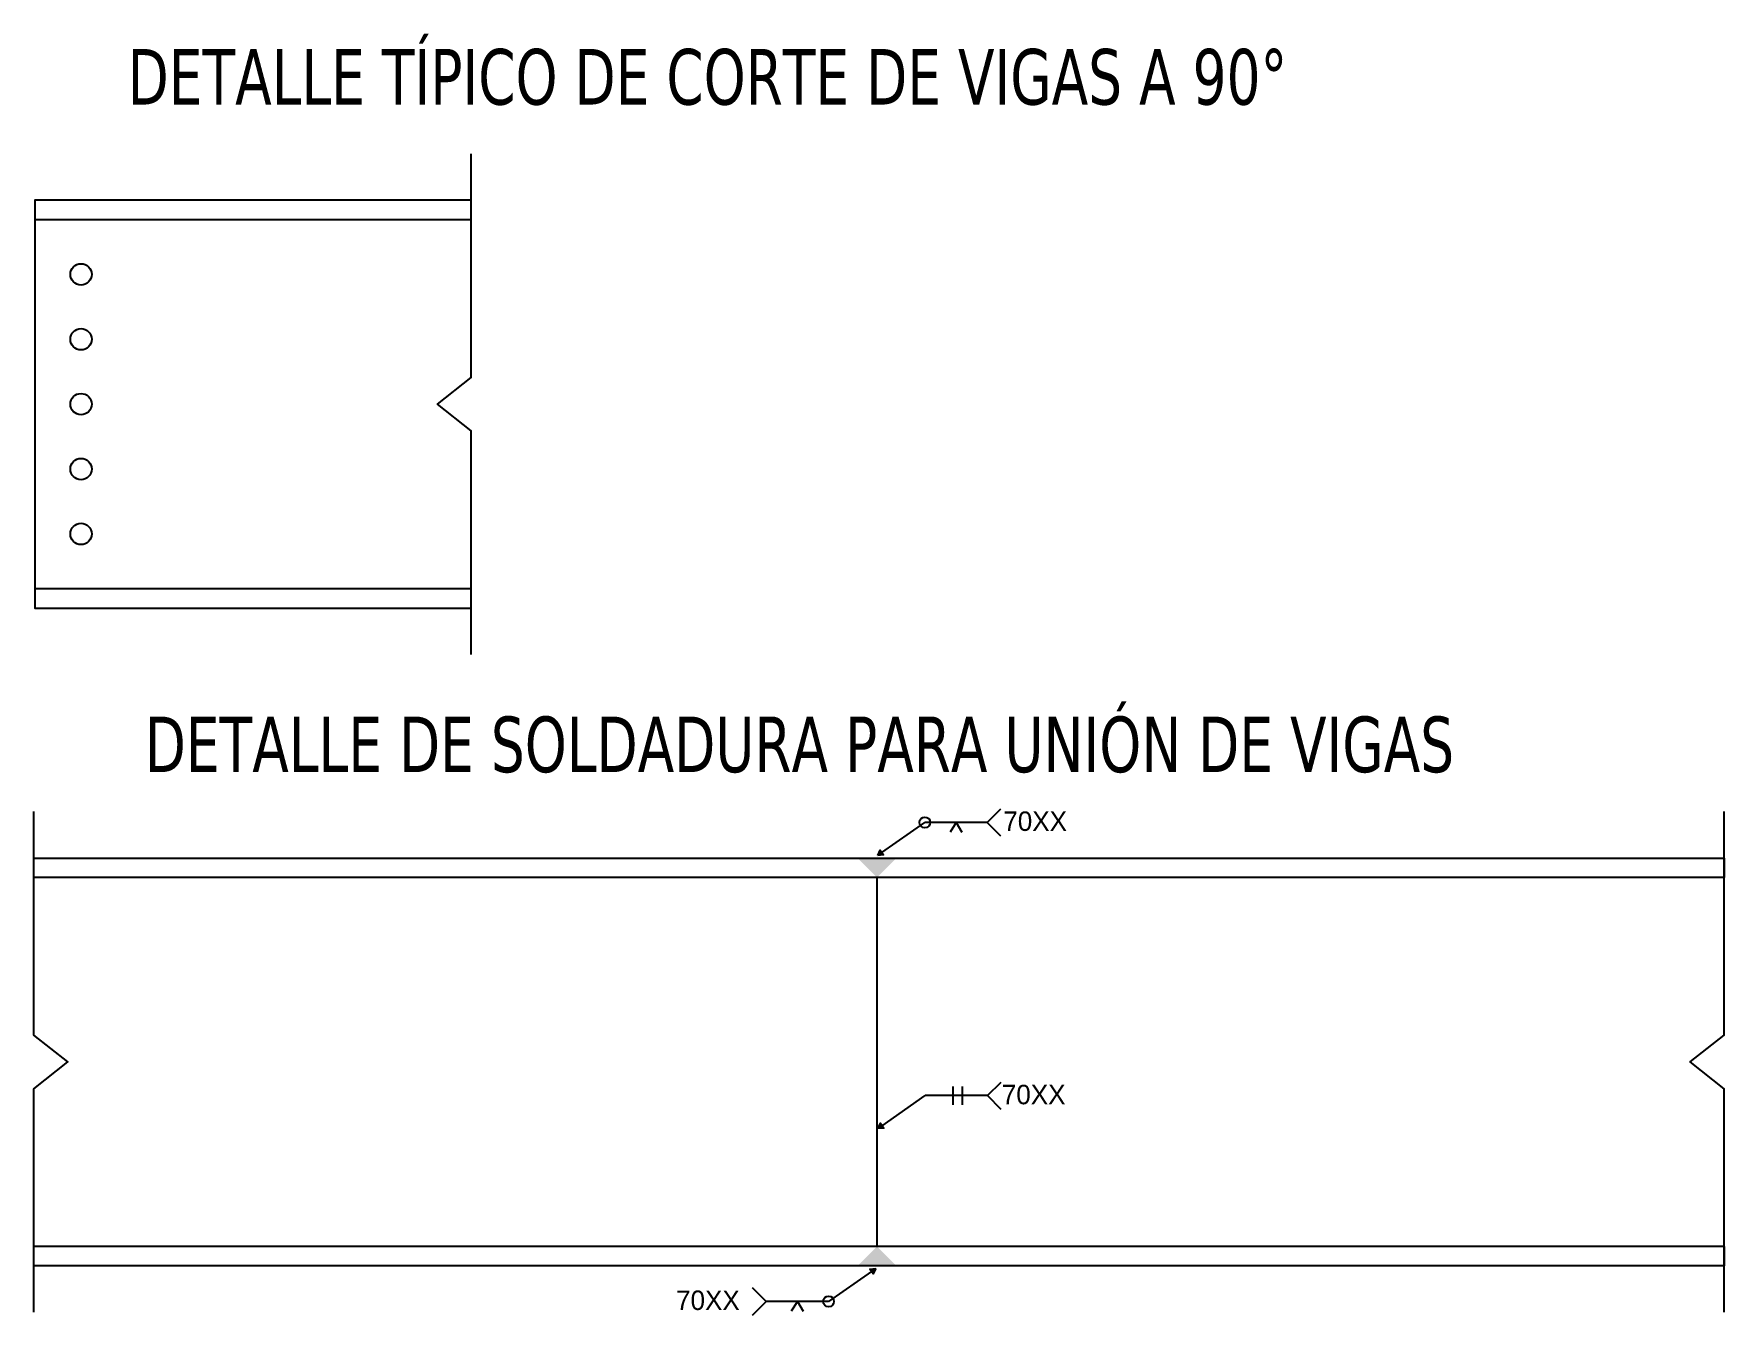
# Model space of a CAD drawing. Header units: millimetres. Extents: x -3255 to 77194, y -21218 to 30112.
# Drawn here: x 1939 to 3762, y -16294 to -14912 of the extents above; entities that cross this region are included whole.
import ezdxf
from ezdxf.enums import TextEntityAlignment as Align

# ---------------------------------------------------------------- set-up
doc = ezdxf.new("R2010")
doc.units = ezdxf.units.MM
doc.header["$LTSCALE"] = 0.9
for name, color, linetype in [('COTAS', 8, 'Continuous'), ('PERFORACIONES', 1, 'Continuous'), ('TITULO', 3, 'Continuous')]:
    doc.layers.add(name, color=color, linetype=linetype)
doc.styles.add('ROMANS', font='DINGRAFO.SHX')
doc.styles.add('VERDANA', font='verdana.ttf')

# ---------------------------------------------------------------- blocks, each defined once
blk = doc.blocks.new('SOLDADURA A TOPE EN V Y ALREDEDOR 1')
h = blk.add_hatch(color=256)
h.dxf.hatch_style = 1
h.paths.add_polyline_path([(4109.4, 3619.4), (4113.1, 3614.2), (4106.7, 3613.6)])
for p, q in [((4111.2, 3616.8), (4157.6, 3649.2)), ((4224.9, 3649.2), (4157.6, 3649.2)), ((4191.2, 3649.1), (4184.7, 3638.7)), ((4191.2, 3649.1), (4197.6, 3638.7))]:
    blk.add_line(p, q)
blk.add_lwpolyline([(4239.6, 3634.4), (4224.9, 3649.2), (4239.6, 3664)])
blk.add_lwpolyline([(4106.7, 3613.6), (4109.4, 3619.4), (4113.1, 3614.2)], close=True)
blk.add_circle((4157.6, 3649.2), 5.81)
at = {"layer": 'TITULO', "style": 'ROMANS'}
blk.add_text('70XX', height=21, dxfattribs=at).set_placement((4242.2, 3640))
blk = doc.blocks.new('SOLDADURA A TOPE EN V Y ALREDEDOR')
h = blk.add_hatch(color=256)
h.dxf.hatch_style = 1
h.paths.add_polyline_path([(4477.4, 3679), (4473.7, 3684.2), (4480.1, 3684.8)])
for p, q in [((4475.5, 3681.6), (4429.2, 3649.2)), ((4429.2, 3649.2), (4361.9, 3649.2)), ((4395.5, 3649.1), (4389, 3638.7)), ((4395.5, 3649.1), (4401.9, 3638.7))]:
    blk.add_line(p, q)
blk.add_lwpolyline([(4480.1, 3684.8), (4477.4, 3679), (4473.7, 3684.2)], close=True)
blk.add_lwpolyline([(4347.1, 3634.4), (4361.9, 3649.2), (4347.1, 3664)])
blk.add_circle((4429.2, 3649.2), 5.81)
at = {"layer": 'TITULO', "style": 'ROMANS'}
blk.add_text('70XX', height=21, dxfattribs=at).set_placement((4264.7, 3640))
blk = doc.blocks.new('SOLDADURA A TOPE CON BORDES RECTOS 1')
h = blk.add_hatch(color=256)
h.dxf.hatch_style = 1
h.paths.add_polyline_path([(5693, 3618.4), (5696.7, 3613.1), (5690.3, 3612.6)])
for p, q in [((5694.8, 3615.7), (5741.2, 3648.2)), ((5808.5, 3648.2), (5741.2, 3648.2)), ((5771.6, 3638.2), (5771.6, 3658.2)), ((5781.6, 3638.2), (5781.6, 3658.2))]:
    blk.add_line(p, q)
blk.add_lwpolyline([(5823.2, 3633.4), (5808.5, 3648.2), (5823.2, 3662.9)])
blk.add_lwpolyline([(5690.3, 3612.6), (5693, 3618.4), (5696.7, 3613.1)], close=True)
at = {"layer": 'TITULO', "style": 'ROMANS'}
blk.add_text('70XX', height=21, dxfattribs=at).set_placement((5824, 3638.9))

msp = doc.modelspace()

# ---------------------------------------------------------------- linework, layer by layer
at = {"color": 2}
for p, q in [((1939.5, -15112.3), (2410.4, -15112.3)), ((1939.5, -15510.3), (2410.4, -15510.3)), ((2810.3, -15821.8), (1938.5, -15821.8)), ((3762, -15821.8), (2810.3, -15821.8)), ((2810.3, -16219.8), (1938.5, -16219.8)), ((3762, -16219.8), (2810.3, -16219.8))]:
    msp.add_line(p, q, dxfattribs=at)
for points in [[(2410.4, -15112.3), (2410.4, -15091.3), (1939.5, -15091.3), (1939.5, -15531.3), (2410.4, -15531.3), (2410.4, -15510.3)], [(1938.5, -15821.8), (1938.5, -15800.8), (2850.3, -15800.8)], [(2850.3, -15800.8), (3762, -15800.8), (3762, -15821.8)], [(2850.3, -16240.8), (1938.5, -16240.8), (1938.5, -16219.8)], [(3762, -16219.8), (3762, -16240.8), (2850.3, -16240.8)]]:
    msp.add_lwpolyline(points, dxfattribs=at)
at = {"layer": 'COTAS', "color": 6}
msp.add_line((2848.1, -15821.8), (2848.1, -16219.8), dxfattribs=at)
at = {"layer": 'COTAS'}
for points in [[(2410.4, -15581.3), (2410.4, -15340.1), (2373.9, -15311.3), (2410.4, -15282.5), (2410.4, -15041.3)], [(1938.5, -16290.8), (1938.5, -16049.6), (1975.1, -16020.8), (1938.5, -15992), (1938.5, -15750.8)], [(3762, -16290.8), (3762, -16049.6), (3725.5, -16020.8), (3762, -15992), (3762, -15750.8)]]:
    msp.add_lwpolyline(points, dxfattribs=at)
for points in [[(2827.1, -15800.8), (2848.1, -15821.8), (2869.1, -15800.8)], [(2827.1, -16240.8), (2848.1, -16219.8), (2869.1, -16240.8)]]:
    msp.add_solid(points, dxfattribs=at)
at = {"layer": 'PERFORACIONES'}
for centre in [(1989.5, -15171.3), (1989.5, -15241.3), (1989.5, -15311.3), (1989.5, -15381.3), (1989.5, -15451.3)]:
    msp.add_circle(centre, 11.5, dxfattribs=at)

# ---------------------------------------------------------------- block references
for name, p in [('SOLDADURA A TOPE EN V Y ALREDEDOR 1', (-1257.8, -19411.6)), ('SOLDADURA A TOPE CON BORDES RECTOS 1', (-2841.2, -19705.3)), ('SOLDADURA A TOPE EN V Y ALREDEDOR', (-1633.3, -19928.3))]:
    msp.add_blockref(name, p)

# ---------------------------------------------------------------- texts
at = {"color": 96, "style": 'VERDANA', "width": 0.7}
for s, p in [('DETALLE TÍPICO DE CORTE DE VIGAS A 90° ', (2674.4, -14958.2)), ('DETALLE DE SOLDADURA PARA UNIÓN DE VIGAS', (2764.5, -15678.2))]:
    msp.add_text(s, height=60, dxfattribs=at).set_placement(p, align=Align.MIDDLE_CENTER)

doc.saveas('drawing.dxf')
